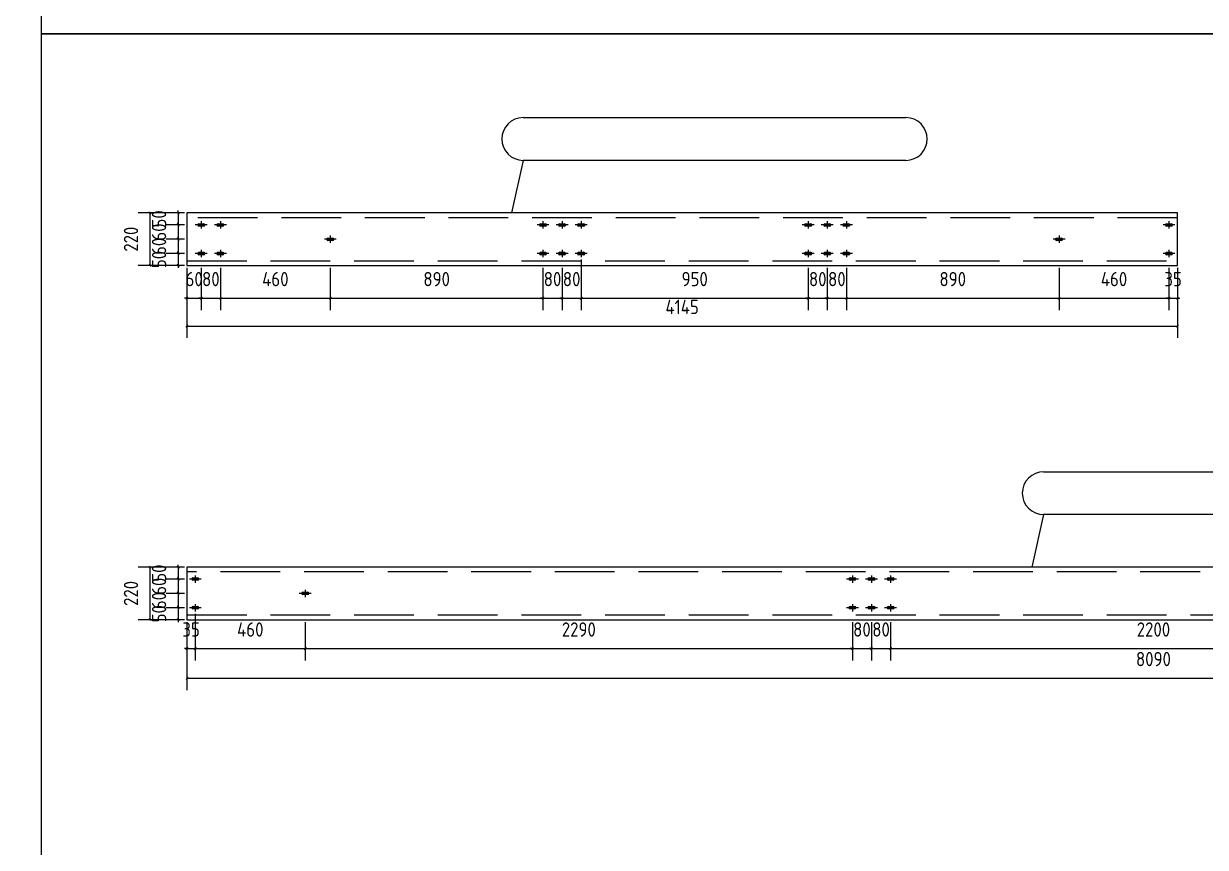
# Model space of a CAD drawing. Extents: x 533809 to 747315, y -17138 to 180511.
# Drawn here: x 640314 to 645260, y 66604 to 70055 of the extents above; entities that cross this region are included whole.
import ezdxf

# ---------------------------------------------------------------- set-up
doc = ezdxf.new("R2010")
doc.units = 0
doc.header["$LTSCALE"] = 1000
doc.header["$MEASUREMENT"] = 0
doc.linetypes.add('DASH', pattern=[0.35, 0.25, -0.1])
doc.layers.add('AXIS', color=3, linetype='Continuous')
doc.styles.get("Standard").update_dxf_attribs({"font": 'gbenor.shx', "bigfont": 'gbcbig.shx'})
doc.dimstyles.get("Standard").update_dxf_attribs({"dimscale": 100, "dimtxt": 3.5, "dimasz": 1, "dimexe": 2.5, "dimexo": 3, "dimgap": 1.5, "dimtad": 1, "dimdec": 0, "dimzin": 0, "dimdsep": 46, "dimtxsty": 'Standard', "dimblk": 'ARCHTICK', "dimcen": 0.09, "dimadec": 0, "dimazin": 0, "dimtfac": 1, "dimtdec": 0, "dimtix": 1, "dimtmove": 2, "dimatfit": 3, "dimfxl": 1, "dimtolj": 1, "dimtzin": 0, "dimarcsym": 0})

# ---------------------------------------------------------------- blocks, each defined once
blk = doc.blocks.new('_ArchTick')
at = {"color": 0, "linetype": 'ByBlock', "const_width": 0.4}
blk.add_lwpolyline([(-0.5, -0.5), (0.5, 0.5)], dxfattribs=at)
blk = doc.blocks.new('*D1647')
at = {"layer": 'AXIS', "color": 3, "lineweight": -2}
for p, q in [((640987.3, 69261.6), (640910.5, 69261.6)), ((640960.5, 69261.6), (640960.5, 69271.6)), ((640960.5, 69261.6), (640960.5, 69211.6)), ((640987.3, 69211.6), (640910.5, 69211.6)), ((640960.5, 69211.6), (640960.5, 69201.6))]:
    blk.add_line(p, q, dxfattribs=at)
at = {"layer": 'Defpoints', "color": 0}
for p in [(640997.3, 69261.6), (640960.5, 69211.6), (640997.3, 69211.6)]:
    blk.add_point(p, dxfattribs=at)
at = {"layer": 'AXIS', "color": 3, "lineweight": -2, "xscale": 10, "yscale": 10, "zscale": 10}
for p, rotation in [((640960.5, 69261.6), 270), ((640960.5, 69211.6), 90)]:
    blk.add_blockref('_ArchTick', p, dxfattribs=dict(at, rotation=rotation))
at = {"layer": 'AXIS', "color": 0, "insert": (640880.5, 69236.6), "char_height": 60, "attachment_point": 5, "rotation": 90}
blk.add_mtext('\\A1;50', dxfattribs=at)
blk = doc.blocks.new('*D1638')
at = {"layer": 'AXIS', "color": 3, "lineweight": -2}
for p, q in [((640987.3, 69151.6), (640910.5, 69151.6)), ((640960.5, 69151.6), (640960.5, 69161.6)), ((640960.5, 69151.6), (640960.5, 69091.6)), ((640987.3, 69091.6), (640910.5, 69091.6)), ((640960.5, 69091.6), (640960.5, 69081.6))]:
    blk.add_line(p, q, dxfattribs=at)
at = {"layer": 'Defpoints', "color": 0}
for p in [(640997.3, 69151.6), (640960.5, 69091.6), (640997.3, 69091.6)]:
    blk.add_point(p, dxfattribs=at)
at = {"layer": 'AXIS', "color": 3, "lineweight": -2, "xscale": 10, "yscale": 10, "zscale": 10}
for p, rotation in [((640960.5, 69151.6), 270), ((640960.5, 69091.6), 90)]:
    blk.add_blockref('_ArchTick', p, dxfattribs=dict(at, rotation=rotation))
at = {"layer": 'AXIS', "color": 0, "insert": (640880.5, 69121.6), "char_height": 60, "attachment_point": 5, "rotation": 90}
blk.add_mtext('\\A1;60', dxfattribs=at)
blk = doc.blocks.new('*D1648')
at = {"layer": 'AXIS', "color": 3, "lineweight": -2}
for p, q in [((640960.5, 69091.6), (640960.5, 69101.6)), ((640987.3, 69091.6), (640910.5, 69091.6)), ((640960.5, 69091.6), (640960.5, 69041.6)), ((640987.3, 69041.6), (640910.5, 69041.6)), ((640960.5, 69041.6), (640960.5, 69031.6))]:
    blk.add_line(p, q, dxfattribs=at)
at = {"layer": 'Defpoints', "color": 0}
for p in [(640997.3, 69091.6), (640960.5, 69041.6), (640997.3, 69041.6)]:
    blk.add_point(p, dxfattribs=at)
at = {"layer": 'AXIS', "color": 3, "lineweight": -2, "xscale": 10, "yscale": 10, "zscale": 10}
for p, rotation in [((640960.5, 69091.6), 270), ((640960.5, 69041.6), 90)]:
    blk.add_blockref('_ArchTick', p, dxfattribs=dict(at, rotation=rotation))
at = {"layer": 'AXIS', "color": 0, "insert": (640880.5, 69066.6), "char_height": 60, "attachment_point": 5, "rotation": 90}
blk.add_mtext('\\A1;50', dxfattribs=at)
blk = doc.blocks.new('*D1639')
at = {"layer": 'AXIS', "color": 3, "lineweight": -2}
for p, q in [((640997.3, 69031.6), (640997.3, 68854.4)), ((641057.3, 69031.6), (641057.3, 68854.4)), ((640997.3, 68904.4), (640987.3, 68904.4)), ((640997.3, 68904.4), (641057.3, 68904.4)), ((641057.3, 68904.4), (641067.3, 68904.4))]:
    blk.add_line(p, q, dxfattribs=at)
at = {"layer": 'Defpoints', "color": 0}
for p in [(640997.3, 69041.6), (641057.3, 69041.6), (641057.3, 68904.4)]:
    blk.add_point(p, dxfattribs=at)
at = {"layer": 'AXIS', "color": 3, "lineweight": -2, "xscale": 10, "yscale": 10, "zscale": 10}
blk.add_blockref('_ArchTick', (640997.3, 68904.4), dxfattribs=at)
at = {"layer": 'AXIS', "color": 3, "lineweight": -2, "xscale": 10, "yscale": 10, "zscale": 10, "rotation": 180}
blk.add_blockref('_ArchTick', (641057.3, 68904.4), dxfattribs=at)
at = {"layer": 'AXIS', "color": 0, "insert": (641027.3, 68984.4), "char_height": 60, "attachment_point": 5}
blk.add_mtext('\\A1;60', dxfattribs=at)
blk = doc.blocks.new('*D1640')
at = {"layer": 'AXIS', "color": 3, "lineweight": -2}
for p, q in [((641057.3, 69031.6), (641057.3, 68854.4)), ((641137.3, 69031.6), (641137.3, 68854.4)), ((641057.3, 68904.4), (641047.3, 68904.4)), ((641057.3, 68904.4), (641137.3, 68904.4)), ((641137.3, 68904.4), (641147.3, 68904.4))]:
    blk.add_line(p, q, dxfattribs=at)
at = {"layer": 'Defpoints', "color": 0}
for p in [(641057.3, 69041.6), (641137.3, 69041.6), (641137.3, 68904.4)]:
    blk.add_point(p, dxfattribs=at)
at = {"layer": 'AXIS', "color": 3, "lineweight": -2, "xscale": 10, "yscale": 10, "zscale": 10}
blk.add_blockref('_ArchTick', (641057.3, 68904.4), dxfattribs=at)
at = {"layer": 'AXIS', "color": 3, "lineweight": -2, "xscale": 10, "yscale": 10, "zscale": 10, "rotation": 180}
blk.add_blockref('_ArchTick', (641137.3, 68904.4), dxfattribs=at)
at = {"layer": 'AXIS', "color": 0, "insert": (641097.3, 68984.4), "char_height": 60, "attachment_point": 5}
blk.add_mtext('\\A1;80', dxfattribs=at)
blk = doc.blocks.new('*D1641')
at = {"layer": 'AXIS', "color": 3, "lineweight": -2}
for p, q in [((641137.3, 69031.6), (641137.3, 68854.4)), ((641597.3, 69031.6), (641597.3, 68854.4)), ((641137.3, 68904.4), (641597.3, 68904.4))]:
    blk.add_line(p, q, dxfattribs=at)
at = {"layer": 'Defpoints', "color": 0}
for p in [(641137.3, 69041.6), (641597.3, 69041.6), (641597.3, 68904.4)]:
    blk.add_point(p, dxfattribs=at)
at = {"layer": 'AXIS', "color": 3, "lineweight": -2, "xscale": 10, "yscale": 10, "zscale": 10, "rotation": 180}
blk.add_blockref('_ArchTick', (641137.3, 68904.4), dxfattribs=at)
at = {"layer": 'AXIS', "color": 3, "lineweight": -2, "xscale": 10, "yscale": 10, "zscale": 10}
blk.add_blockref('_ArchTick', (641597.3, 68904.4), dxfattribs=at)
at = {"layer": 'AXIS', "color": 0, "insert": (641367.3, 68984.4), "char_height": 60, "attachment_point": 5}
blk.add_mtext('\\A1;460', dxfattribs=at)
blk = doc.blocks.new('*D1642')
at = {"layer": 'AXIS', "color": 3, "lineweight": -2}
for p, q in [((641597.3, 69031.6), (641597.3, 68854.4)), ((642487.3, 69031.6), (642487.3, 68854.4)), ((641597.3, 68904.4), (642487.3, 68904.4))]:
    blk.add_line(p, q, dxfattribs=at)
at = {"layer": 'Defpoints', "color": 0}
for p in [(641597.3, 69041.6), (642487.3, 69041.6), (642487.3, 68904.4)]:
    blk.add_point(p, dxfattribs=at)
at = {"layer": 'AXIS', "color": 3, "lineweight": -2, "xscale": 10, "yscale": 10, "zscale": 10, "rotation": 180}
blk.add_blockref('_ArchTick', (641597.3, 68904.4), dxfattribs=at)
at = {"layer": 'AXIS', "color": 3, "lineweight": -2, "xscale": 10, "yscale": 10, "zscale": 10}
blk.add_blockref('_ArchTick', (642487.3, 68904.4), dxfattribs=at)
at = {"layer": 'AXIS', "color": 0, "insert": (642042.3, 68984.4), "char_height": 60, "attachment_point": 5}
blk.add_mtext('\\A1;890', dxfattribs=at)
blk = doc.blocks.new('*D1643')
at = {"layer": 'AXIS', "color": 3, "lineweight": -2}
for p, q in [((642487.3, 69031.6), (642487.3, 68854.4)), ((642567.3, 69031.6), (642567.3, 68854.4)), ((642487.3, 68904.4), (642477.3, 68904.4)), ((642487.3, 68904.4), (642567.3, 68904.4)), ((642567.3, 68904.4), (642577.3, 68904.4))]:
    blk.add_line(p, q, dxfattribs=at)
at = {"layer": 'Defpoints', "color": 0}
for p in [(642487.3, 69041.6), (642567.3, 69041.6), (642567.3, 68904.4)]:
    blk.add_point(p, dxfattribs=at)
at = {"layer": 'AXIS', "color": 3, "lineweight": -2, "xscale": 10, "yscale": 10, "zscale": 10}
blk.add_blockref('_ArchTick', (642487.3, 68904.4), dxfattribs=at)
at = {"layer": 'AXIS', "color": 3, "lineweight": -2, "xscale": 10, "yscale": 10, "zscale": 10, "rotation": 180}
blk.add_blockref('_ArchTick', (642567.3, 68904.4), dxfattribs=at)
at = {"layer": 'AXIS', "color": 0, "insert": (642527.3, 68984.4), "char_height": 60, "attachment_point": 5}
blk.add_mtext('\\A1;80', dxfattribs=at)
blk = doc.blocks.new('*D1644')
at = {"layer": 'AXIS', "color": 3, "lineweight": -2}
for p, q in [((643677.3, 69031.6), (643677.3, 68854.4)), ((643757.3, 69031.6), (643757.3, 68854.4)), ((643677.3, 68904.4), (643667.3, 68904.4)), ((643677.3, 68904.4), (643757.3, 68904.4)), ((643757.3, 68904.4), (643767.3, 68904.4))]:
    blk.add_line(p, q, dxfattribs=at)
at = {"layer": 'Defpoints', "color": 0}
for p in [(643677.3, 69041.6), (643757.3, 69041.6), (643757.3, 68904.4)]:
    blk.add_point(p, dxfattribs=at)
at = {"layer": 'AXIS', "color": 3, "lineweight": -2, "xscale": 10, "yscale": 10, "zscale": 10}
blk.add_blockref('_ArchTick', (643677.3, 68904.4), dxfattribs=at)
at = {"layer": 'AXIS', "color": 3, "lineweight": -2, "xscale": 10, "yscale": 10, "zscale": 10, "rotation": 180}
blk.add_blockref('_ArchTick', (643757.3, 68904.4), dxfattribs=at)
at = {"layer": 'AXIS', "color": 0, "insert": (643717.3, 68984.4), "char_height": 60, "attachment_point": 5}
blk.add_mtext('\\A1;80', dxfattribs=at)
blk = doc.blocks.new('*D1645')
at = {"layer": 'AXIS', "color": 3, "lineweight": -2}
for p, q in [((643757.3, 69031.6), (643757.3, 68854.4)), ((644647.3, 69031.6), (644647.3, 68854.4)), ((643757.3, 68904.4), (644647.3, 68904.4))]:
    blk.add_line(p, q, dxfattribs=at)
at = {"layer": 'Defpoints', "color": 0}
for p in [(643757.3, 69041.6), (644647.3, 69041.6), (644647.3, 68904.4)]:
    blk.add_point(p, dxfattribs=at)
at = {"layer": 'AXIS', "color": 3, "lineweight": -2, "xscale": 10, "yscale": 10, "zscale": 10, "rotation": 180}
blk.add_blockref('_ArchTick', (643757.3, 68904.4), dxfattribs=at)
at = {"layer": 'AXIS', "color": 3, "lineweight": -2, "xscale": 10, "yscale": 10, "zscale": 10}
blk.add_blockref('_ArchTick', (644647.3, 68904.4), dxfattribs=at)
at = {"layer": 'AXIS', "color": 0, "insert": (644202.3, 68984.4), "char_height": 60, "attachment_point": 5}
blk.add_mtext('\\A1;890', dxfattribs=at)
blk = doc.blocks.new('*D1646')
at = {"layer": 'AXIS', "color": 3, "lineweight": -2}
for p, q in [((644647.3, 69031.6), (644647.3, 68854.4)), ((645107.3, 69031.6), (645107.3, 68854.4)), ((644647.3, 68904.4), (645107.3, 68904.4))]:
    blk.add_line(p, q, dxfattribs=at)
at = {"layer": 'Defpoints', "color": 0}
for p in [(644647.3, 69041.6), (645107.3, 69041.6), (645107.3, 68904.4)]:
    blk.add_point(p, dxfattribs=at)
at = {"layer": 'AXIS', "color": 3, "lineweight": -2, "xscale": 10, "yscale": 10, "zscale": 10, "rotation": 180}
blk.add_blockref('_ArchTick', (644647.3, 68904.4), dxfattribs=at)
at = {"layer": 'AXIS', "color": 3, "lineweight": -2, "xscale": 10, "yscale": 10, "zscale": 10}
blk.add_blockref('_ArchTick', (645107.3, 68904.4), dxfattribs=at)
at = {"layer": 'AXIS', "color": 0, "insert": (644877.3, 68984.4), "char_height": 60, "attachment_point": 5}
blk.add_mtext('\\A1;460', dxfattribs=at)
blk = doc.blocks.new('*D1651')
at = {"layer": 'AXIS', "color": 3, "lineweight": -2}
for p, q in [((645107.3, 69031.6), (645107.3, 68854.4)), ((645142.3, 69031.6), (645142.3, 68854.4)), ((645107.3, 68904.4), (645097.3, 68904.4)), ((645107.3, 68904.4), (645142.3, 68904.4)), ((645142.3, 68904.4), (645152.3, 68904.4))]:
    blk.add_line(p, q, dxfattribs=at)
at = {"layer": 'Defpoints', "color": 0}
for p in [(645107.3, 69041.6), (645142.3, 69041.6), (645142.3, 68904.4)]:
    blk.add_point(p, dxfattribs=at)
at = {"layer": 'AXIS', "color": 3, "lineweight": -2, "xscale": 10, "yscale": 10, "zscale": 10}
blk.add_blockref('_ArchTick', (645107.3, 68904.4), dxfattribs=at)
at = {"layer": 'AXIS', "color": 3, "lineweight": -2, "xscale": 10, "yscale": 10, "zscale": 10, "rotation": 180}
blk.add_blockref('_ArchTick', (645142.3, 68904.4), dxfattribs=at)
at = {"layer": 'AXIS', "color": 0, "insert": (645124.8, 68984.4), "char_height": 60, "attachment_point": 5}
blk.add_mtext('\\A1;35', dxfattribs=at)
blk = doc.blocks.new('*D1649')
at = {"layer": 'AXIS', "color": 3, "lineweight": -2}
for p, q in [((640987.3, 69261.6), (640793, 69261.6)), ((640843, 69041.6), (640843, 69261.6)), ((640987.3, 69041.6), (640793, 69041.6))]:
    blk.add_line(p, q, dxfattribs=at)
at = {"layer": 'Defpoints', "color": 0}
for p in [(640843, 69261.6), (640997.3, 69261.6), (640997.3, 69041.6)]:
    blk.add_point(p, dxfattribs=at)
at = {"layer": 'AXIS', "color": 3, "lineweight": -2, "xscale": 10, "yscale": 10, "zscale": 10}
for p, rotation in [((640843, 69261.6), 90), ((640843, 69041.6), 270)]:
    blk.add_blockref('_ArchTick', p, dxfattribs=dict(at, rotation=rotation))
at = {"layer": 'AXIS', "color": 0, "insert": (640763, 69151.6), "char_height": 60, "attachment_point": 5, "rotation": 90}
blk.add_mtext('\\A1;220', dxfattribs=at)
blk = doc.blocks.new('*D1650')
at = {"layer": 'AXIS', "color": 3, "lineweight": -2}
for p, q in [((640997.3, 69031.6), (640997.3, 68737.9)), ((645142.3, 69031.6), (645142.3, 68737.9)), ((640997.3, 68787.9), (645142.3, 68787.9))]:
    blk.add_line(p, q, dxfattribs=at)
at = {"layer": 'Defpoints', "color": 0}
for p in [(640997.3, 69041.6), (645142.3, 69041.6), (645142.3, 68787.9)]:
    blk.add_point(p, dxfattribs=at)
at = {"layer": 'AXIS', "color": 3, "lineweight": -2, "xscale": 10, "yscale": 10, "zscale": 10, "rotation": 180}
blk.add_blockref('_ArchTick', (640997.3, 68787.9), dxfattribs=at)
at = {"layer": 'AXIS', "color": 3, "lineweight": -2, "xscale": 10, "yscale": 10, "zscale": 10}
blk.add_blockref('_ArchTick', (645142.3, 68787.9), dxfattribs=at)
at = {"layer": 'AXIS', "color": 0, "insert": (643069.8, 68867.9), "char_height": 60, "attachment_point": 5}
blk.add_mtext('\\A1;4145', dxfattribs=at)
blk = doc.blocks.new('*D1652')
at = {"layer": 'AXIS', "color": 3, "lineweight": -2}
for p, q in [((640987.3, 69211.6), (640910.5, 69211.6)), ((640960.5, 69211.6), (640960.5, 69221.6)), ((640960.5, 69211.6), (640960.5, 69151.6)), ((640987.3, 69151.6), (640910.5, 69151.6)), ((640960.5, 69151.6), (640960.5, 69141.6))]:
    blk.add_line(p, q, dxfattribs=at)
at = {"layer": 'Defpoints', "color": 0}
for p in [(640997.3, 69211.6), (640960.5, 69151.6), (640997.3, 69151.6)]:
    blk.add_point(p, dxfattribs=at)
at = {"layer": 'AXIS', "color": 3, "lineweight": -2, "xscale": 10, "yscale": 10, "zscale": 10}
for p, rotation in [((640960.5, 69211.6), 270), ((640960.5, 69151.6), 90)]:
    blk.add_blockref('_ArchTick', p, dxfattribs=dict(at, rotation=rotation))
at = {"layer": 'AXIS', "color": 0, "insert": (640880.5, 69181.6), "char_height": 60, "attachment_point": 5, "rotation": 90}
blk.add_mtext('\\A1;60', dxfattribs=at)
blk = doc.blocks.new('*D1653')
at = {"layer": 'AXIS', "color": 3, "lineweight": -2}
for p, q in [((642567.3, 69031.6), (642567.3, 68854.4)), ((642647.3, 69031.6), (642647.3, 68854.4)), ((642567.3, 68904.4), (642557.3, 68904.4)), ((642567.3, 68904.4), (642647.3, 68904.4)), ((642647.3, 68904.4), (642657.3, 68904.4))]:
    blk.add_line(p, q, dxfattribs=at)
at = {"layer": 'Defpoints', "color": 0}
for p in [(642567.3, 69041.6), (642647.3, 69041.6), (642647.3, 68904.4)]:
    blk.add_point(p, dxfattribs=at)
at = {"layer": 'AXIS', "color": 3, "lineweight": -2, "xscale": 10, "yscale": 10, "zscale": 10}
blk.add_blockref('_ArchTick', (642567.3, 68904.4), dxfattribs=at)
at = {"layer": 'AXIS', "color": 3, "lineweight": -2, "xscale": 10, "yscale": 10, "zscale": 10, "rotation": 180}
blk.add_blockref('_ArchTick', (642647.3, 68904.4), dxfattribs=at)
at = {"layer": 'AXIS', "color": 0, "insert": (642607.3, 68984.4), "char_height": 60, "attachment_point": 5}
blk.add_mtext('\\A1;80', dxfattribs=at)
blk = doc.blocks.new('*D1654')
at = {"layer": 'AXIS', "color": 3, "lineweight": -2}
for p, q in [((642647.3, 69066.6), (642647.3, 68854.6)), ((643597.3, 69031.6), (643597.3, 68854.6)), ((642647.3, 68904.6), (643597.3, 68904.6))]:
    blk.add_line(p, q, dxfattribs=at)
at = {"layer": 'Defpoints', "color": 0}
for p in [(642647.3, 69076.6), (643597.3, 69041.6), (643597.3, 68904.6)]:
    blk.add_point(p, dxfattribs=at)
at = {"layer": 'AXIS', "color": 3, "lineweight": -2, "xscale": 10, "yscale": 10, "zscale": 10, "rotation": 180}
blk.add_blockref('_ArchTick', (642647.3, 68904.6), dxfattribs=at)
at = {"layer": 'AXIS', "color": 3, "lineweight": -2, "xscale": 10, "yscale": 10, "zscale": 10}
blk.add_blockref('_ArchTick', (643597.3, 68904.6), dxfattribs=at)
at = {"layer": 'AXIS', "color": 0, "insert": (643122.3, 68984.6), "char_height": 60, "attachment_point": 5}
blk.add_mtext('\\A1;950', dxfattribs=at)
blk = doc.blocks.new('*D1655')
at = {"layer": 'AXIS', "color": 3, "lineweight": -2}
for p, q in [((643597.3, 69031.6), (643597.3, 68854.4)), ((643677.3, 69031.6), (643677.3, 68854.4)), ((643597.3, 68904.4), (643587.3, 68904.4)), ((643597.3, 68904.4), (643677.3, 68904.4)), ((643677.3, 68904.4), (643687.3, 68904.4))]:
    blk.add_line(p, q, dxfattribs=at)
at = {"layer": 'Defpoints', "color": 0}
for p in [(643597.3, 69041.6), (643677.3, 69041.6), (643677.3, 68904.4)]:
    blk.add_point(p, dxfattribs=at)
at = {"layer": 'AXIS', "color": 3, "lineweight": -2, "xscale": 10, "yscale": 10, "zscale": 10}
blk.add_blockref('_ArchTick', (643597.3, 68904.4), dxfattribs=at)
at = {"layer": 'AXIS', "color": 3, "lineweight": -2, "xscale": 10, "yscale": 10, "zscale": 10, "rotation": 180}
blk.add_blockref('_ArchTick', (643677.3, 68904.4), dxfattribs=at)
at = {"layer": 'AXIS', "color": 0, "insert": (643637.3, 68984.4), "char_height": 60, "attachment_point": 5}
blk.add_mtext('\\A1;80', dxfattribs=at)
blk = doc.blocks.new('*D1665')
at = {"layer": 'AXIS', "color": 3, "lineweight": -2}
for p, q in [((640987.3, 67777.9), (640910.5, 67777.9)), ((640960.5, 67777.9), (640960.5, 67787.9)), ((640960.5, 67777.9), (640960.5, 67727.9)), ((640987.3, 67727.9), (640910.5, 67727.9)), ((640960.5, 67727.9), (640960.5, 67717.9))]:
    blk.add_line(p, q, dxfattribs=at)
at = {"layer": 'Defpoints', "color": 0}
for p in [(640997.3, 67777.9), (640960.5, 67727.9), (640997.3, 67727.9)]:
    blk.add_point(p, dxfattribs=at)
at = {"layer": 'AXIS', "color": 3, "lineweight": -2, "xscale": 10, "yscale": 10, "zscale": 10}
for p, rotation in [((640960.5, 67777.9), 270), ((640960.5, 67727.9), 90)]:
    blk.add_blockref('_ArchTick', p, dxfattribs=dict(at, rotation=rotation))
at = {"layer": 'AXIS', "color": 0, "insert": (640880.5, 67752.9), "char_height": 60, "attachment_point": 5, "rotation": 90}
blk.add_mtext('\\A1;50', dxfattribs=at)
blk = doc.blocks.new('*D1666')
at = {"layer": 'AXIS', "color": 3, "lineweight": -2}
for p, q in [((640987.3, 67667.9), (640910.5, 67667.9)), ((640960.5, 67667.9), (640960.5, 67677.9)), ((640960.5, 67667.9), (640960.5, 67607.9)), ((640987.3, 67607.9), (640910.5, 67607.9)), ((640960.5, 67607.9), (640960.5, 67597.9))]:
    blk.add_line(p, q, dxfattribs=at)
at = {"layer": 'Defpoints', "color": 0}
for p in [(640997.3, 67667.9), (640960.5, 67607.9), (640997.3, 67607.9)]:
    blk.add_point(p, dxfattribs=at)
at = {"layer": 'AXIS', "color": 3, "lineweight": -2, "xscale": 10, "yscale": 10, "zscale": 10}
for p, rotation in [((640960.5, 67667.9), 270), ((640960.5, 67607.9), 90)]:
    blk.add_blockref('_ArchTick', p, dxfattribs=dict(at, rotation=rotation))
at = {"layer": 'AXIS', "color": 0, "insert": (640880.5, 67637.9), "char_height": 60, "attachment_point": 5, "rotation": 90}
blk.add_mtext('\\A1;60', dxfattribs=at)
blk = doc.blocks.new('*D1668')
at = {"layer": 'AXIS', "color": 3, "lineweight": -2}
for p, q in [((640960.5, 67607.9), (640960.5, 67617.9)), ((640987.3, 67607.9), (640910.5, 67607.9)), ((640960.5, 67607.9), (640960.5, 67557.9)), ((640987.3, 67557.9), (640910.5, 67557.9)), ((640960.5, 67557.9), (640960.5, 67547.9))]:
    blk.add_line(p, q, dxfattribs=at)
at = {"layer": 'Defpoints', "color": 0}
for p in [(640997.3, 67607.9), (640960.5, 67557.9), (640997.3, 67557.9)]:
    blk.add_point(p, dxfattribs=at)
at = {"layer": 'AXIS', "color": 3, "lineweight": -2, "xscale": 10, "yscale": 10, "zscale": 10}
for p, rotation in [((640960.5, 67607.9), 270), ((640960.5, 67557.9), 90)]:
    blk.add_blockref('_ArchTick', p, dxfattribs=dict(at, rotation=rotation))
at = {"layer": 'AXIS', "color": 0, "insert": (640880.5, 67582.9), "char_height": 60, "attachment_point": 5, "rotation": 90}
blk.add_mtext('\\A1;50', dxfattribs=at)
blk = doc.blocks.new('*D1669')
at = {"layer": 'AXIS', "color": 3, "lineweight": -2}
for p, q in [((640987.3, 67777.9), (640793, 67777.9)), ((640843, 67557.9), (640843, 67777.9)), ((640987.3, 67557.9), (640793, 67557.9))]:
    blk.add_line(p, q, dxfattribs=at)
at = {"layer": 'Defpoints', "color": 0}
for p in [(640843, 67777.9), (640997.3, 67777.9), (640997.3, 67557.9)]:
    blk.add_point(p, dxfattribs=at)
at = {"layer": 'AXIS', "color": 3, "lineweight": -2, "xscale": 10, "yscale": 10, "zscale": 10}
for p, rotation in [((640843, 67777.9), 90), ((640843, 67557.9), 270)]:
    blk.add_blockref('_ArchTick', p, dxfattribs=dict(at, rotation=rotation))
at = {"layer": 'AXIS', "color": 0, "insert": (640763, 67667.9), "char_height": 60, "attachment_point": 5, "rotation": 90}
blk.add_mtext('\\A1;220', dxfattribs=at)
blk = doc.blocks.new('*D1667')
at = {"layer": 'AXIS', "color": 3, "lineweight": -2}
for p, q in [((640987.3, 67727.9), (640910.5, 67727.9)), ((640960.5, 67727.9), (640960.5, 67737.9)), ((640960.5, 67727.9), (640960.5, 67667.9)), ((640987.3, 67667.9), (640910.5, 67667.9)), ((640960.5, 67667.9), (640960.5, 67657.9))]:
    blk.add_line(p, q, dxfattribs=at)
at = {"layer": 'Defpoints', "color": 0}
for p in [(640997.3, 67727.9), (640960.5, 67667.9), (640997.3, 67667.9)]:
    blk.add_point(p, dxfattribs=at)
at = {"layer": 'AXIS', "color": 3, "lineweight": -2, "xscale": 10, "yscale": 10, "zscale": 10}
for p, rotation in [((640960.5, 67727.9), 270), ((640960.5, 67667.9), 90)]:
    blk.add_blockref('_ArchTick', p, dxfattribs=dict(at, rotation=rotation))
at = {"layer": 'AXIS', "color": 0, "insert": (640880.5, 67697.9), "char_height": 60, "attachment_point": 5, "rotation": 90}
blk.add_mtext('\\A1;60', dxfattribs=at)
blk = doc.blocks.new('*D1670')
at = {"layer": 'AXIS', "color": 3, "lineweight": -2}
for p, q in [((640997.3, 67547.9), (640997.3, 67262.9)), ((649087.3, 67547.9), (649087.3, 67262.9)), ((640997.3, 67312.9), (649087.3, 67312.9))]:
    blk.add_line(p, q, dxfattribs=at)
at = {"layer": 'Defpoints', "color": 0}
for p in [(640997.3, 67557.9), (649087.3, 67557.9), (649087.3, 67312.9)]:
    blk.add_point(p, dxfattribs=at)
at = {"layer": 'AXIS', "color": 3, "lineweight": -2, "xscale": 10, "yscale": 10, "zscale": 10, "rotation": 180}
blk.add_blockref('_ArchTick', (640997.3, 67312.9), dxfattribs=at)
at = {"layer": 'AXIS', "color": 3, "lineweight": -2, "xscale": 10, "yscale": 10, "zscale": 10}
blk.add_blockref('_ArchTick', (649087.3, 67312.9), dxfattribs=at)
at = {"layer": 'AXIS', "color": 0, "insert": (645042.3, 67392.9), "char_height": 60, "attachment_point": 5}
blk.add_mtext('\\A1;8090', dxfattribs=at)
blk = doc.blocks.new('*D1746')
at = {"layer": 'AXIS', "color": 3, "lineweight": -2}
for p, q in [((641032.3, 67582.9), (641032.3, 67386.8)), ((640997.3, 67547.9), (640997.3, 67386.8)), ((640997.3, 67436.8), (640987.3, 67436.8)), ((640997.3, 67436.8), (641032.3, 67436.8)), ((641032.3, 67436.8), (641042.3, 67436.8))]:
    blk.add_line(p, q, dxfattribs=at)
at = {"layer": 'Defpoints', "color": 0}
for p in [(641032.3, 67592.9), (640997.3, 67557.9), (641032.3, 67436.8)]:
    blk.add_point(p, dxfattribs=at)
at = {"layer": 'AXIS', "color": 3, "lineweight": -2, "xscale": 10, "yscale": 10, "zscale": 10}
blk.add_blockref('_ArchTick', (640997.3, 67436.8), dxfattribs=at)
at = {"layer": 'AXIS', "color": 3, "lineweight": -2, "xscale": 10, "yscale": 10, "zscale": 10, "rotation": 180}
blk.add_blockref('_ArchTick', (641032.3, 67436.8), dxfattribs=at)
at = {"layer": 'AXIS', "color": 0, "insert": (641014.8, 67516.8), "char_height": 60, "attachment_point": 5}
blk.add_mtext('\\A1;35', dxfattribs=at)
blk = doc.blocks.new('*D1747')
at = {"layer": 'AXIS', "color": 3, "lineweight": -2}
for p, q in [((641032.3, 67582.9), (641032.3, 67386.8)), ((641492.3, 67547.9), (641492.3, 67386.8)), ((641032.3, 67436.8), (641492.3, 67436.8))]:
    blk.add_line(p, q, dxfattribs=at)
at = {"layer": 'Defpoints', "color": 0}
for p in [(641032.3, 67592.9), (641492.3, 67557.9), (641492.3, 67436.8)]:
    blk.add_point(p, dxfattribs=at)
at = {"layer": 'AXIS', "color": 3, "lineweight": -2, "xscale": 10, "yscale": 10, "zscale": 10, "rotation": 180}
blk.add_blockref('_ArchTick', (641032.3, 67436.8), dxfattribs=at)
at = {"layer": 'AXIS', "color": 3, "lineweight": -2, "xscale": 10, "yscale": 10, "zscale": 10}
blk.add_blockref('_ArchTick', (641492.3, 67436.8), dxfattribs=at)
at = {"layer": 'AXIS', "color": 0, "insert": (641262.3, 67516.8), "char_height": 60, "attachment_point": 5}
blk.add_mtext('\\A1;460', dxfattribs=at)
blk = doc.blocks.new('*D1748')
at = {"layer": 'AXIS', "color": 3, "lineweight": -2}
for p, q in [((641492.3, 67547.9), (641492.3, 67386.8)), ((643782.3, 67547.9), (643782.3, 67386.8)), ((641492.3, 67436.8), (643782.3, 67436.8))]:
    blk.add_line(p, q, dxfattribs=at)
at = {"layer": 'Defpoints', "color": 0}
for p in [(641492.3, 67557.9), (643782.3, 67557.9), (643782.3, 67436.8)]:
    blk.add_point(p, dxfattribs=at)
at = {"layer": 'AXIS', "color": 3, "lineweight": -2, "xscale": 10, "yscale": 10, "zscale": 10, "rotation": 180}
blk.add_blockref('_ArchTick', (641492.3, 67436.8), dxfattribs=at)
at = {"layer": 'AXIS', "color": 3, "lineweight": -2, "xscale": 10, "yscale": 10, "zscale": 10}
blk.add_blockref('_ArchTick', (643782.3, 67436.8), dxfattribs=at)
at = {"layer": 'AXIS', "color": 0, "insert": (642637.3, 67516.8), "char_height": 60, "attachment_point": 5}
blk.add_mtext('\\A1;2290', dxfattribs=at)
blk = doc.blocks.new('*D1749')
at = {"layer": 'AXIS', "color": 3, "lineweight": -2}
for p, q in [((643782.3, 67547.9), (643782.3, 67386.8)), ((643862.3, 67547.9), (643862.3, 67386.8)), ((643782.3, 67436.8), (643772.3, 67436.8)), ((643782.3, 67436.8), (643862.3, 67436.8)), ((643862.3, 67436.8), (643872.3, 67436.8))]:
    blk.add_line(p, q, dxfattribs=at)
at = {"layer": 'Defpoints', "color": 0}
for p in [(643782.3, 67557.9), (643862.3, 67557.9), (643862.3, 67436.8)]:
    blk.add_point(p, dxfattribs=at)
at = {"layer": 'AXIS', "color": 3, "lineweight": -2, "xscale": 10, "yscale": 10, "zscale": 10}
blk.add_blockref('_ArchTick', (643782.3, 67436.8), dxfattribs=at)
at = {"layer": 'AXIS', "color": 3, "lineweight": -2, "xscale": 10, "yscale": 10, "zscale": 10, "rotation": 180}
blk.add_blockref('_ArchTick', (643862.3, 67436.8), dxfattribs=at)
at = {"layer": 'AXIS', "color": 0, "insert": (643822.3, 67516.8), "char_height": 60, "attachment_point": 5}
blk.add_mtext('\\A1;80', dxfattribs=at)
blk = doc.blocks.new('*D1750')
at = {"layer": 'AXIS', "color": 3, "lineweight": -2}
for p, q in [((643862.3, 67547.9), (643862.3, 67386.8)), ((643942.3, 67547.9), (643942.3, 67386.8)), ((643862.3, 67436.8), (643852.3, 67436.8)), ((643862.3, 67436.8), (643942.3, 67436.8)), ((643942.3, 67436.8), (643952.3, 67436.8))]:
    blk.add_line(p, q, dxfattribs=at)
at = {"layer": 'Defpoints', "color": 0}
for p in [(643862.3, 67557.9), (643942.3, 67557.9), (643942.3, 67436.8)]:
    blk.add_point(p, dxfattribs=at)
at = {"layer": 'AXIS', "color": 3, "lineweight": -2, "xscale": 10, "yscale": 10, "zscale": 10}
blk.add_blockref('_ArchTick', (643862.3, 67436.8), dxfattribs=at)
at = {"layer": 'AXIS', "color": 3, "lineweight": -2, "xscale": 10, "yscale": 10, "zscale": 10, "rotation": 180}
blk.add_blockref('_ArchTick', (643942.3, 67436.8), dxfattribs=at)
at = {"layer": 'AXIS', "color": 0, "insert": (643902.3, 67516.8), "char_height": 60, "attachment_point": 5}
blk.add_mtext('\\A1;80', dxfattribs=at)
blk = doc.blocks.new('*D1751')
at = {"layer": 'AXIS', "color": 3, "lineweight": -2}
for p, q in [((643942.3, 67547.9), (643942.3, 67386.8)), ((646142.3, 67547.9), (646142.3, 67386.8)), ((643942.3, 67436.8), (646142.3, 67436.8))]:
    blk.add_line(p, q, dxfattribs=at)
at = {"layer": 'Defpoints', "color": 0}
for p in [(643942.3, 67557.9), (646142.3, 67557.9), (646142.3, 67436.8)]:
    blk.add_point(p, dxfattribs=at)
at = {"layer": 'AXIS', "color": 3, "lineweight": -2, "xscale": 10, "yscale": 10, "zscale": 10, "rotation": 180}
blk.add_blockref('_ArchTick', (643942.3, 67436.8), dxfattribs=at)
at = {"layer": 'AXIS', "color": 3, "lineweight": -2, "xscale": 10, "yscale": 10, "zscale": 10}
blk.add_blockref('_ArchTick', (646142.3, 67436.8), dxfattribs=at)
at = {"layer": 'AXIS', "color": 0, "insert": (645042.3, 67516.8), "char_height": 60, "attachment_point": 5}
blk.add_mtext('\\A1;2200', dxfattribs=at)

msp = doc.modelspace()

# ---------------------------------------------------------------- linework, layer by layer
for p, q in [((642404.5, 69481.9), (642355.4, 69261.6)), ((640997.3, 69261.6), (640997.3, 69041.6)), ((645142.3, 69261.6), (640997.3, 69261.6)), ((645142.3, 69041.6), (645142.3, 69261.6)), ((641082.3, 69211.6), (641032.3, 69211.6)), ((641047.3, 69216.6), (641067.3, 69216.6)), ((641067.3, 69206.6), (641047.3, 69206.6)), ((641057.3, 69226.6), (641057.3, 69196.6)), ((641162.3, 69211.6), (641112.3, 69211.6)), ((641127.3, 69216.6), (641147.3, 69216.6)), ((641147.3, 69206.6), (641127.3, 69206.6)), ((641137.3, 69226.6), (641137.3, 69196.6)), ((642512.3, 69211.6), (642462.3, 69211.6)), ((642477.3, 69216.6), (642497.3, 69216.6)), ((642497.3, 69206.6), (642477.3, 69206.6)), ((642487.3, 69226.6), (642487.3, 69196.6)), ((642592.3, 69211.6), (642542.3, 69211.6)), ((642557.3, 69216.6), (642577.3, 69216.6)), ((642577.3, 69206.6), (642557.3, 69206.6)), ((642567.3, 69226.6), (642567.3, 69196.6)), ((642672.3, 69211.6), (642622.3, 69211.6)), ((642637.3, 69216.6), (642657.3, 69216.6)), ((642657.3, 69206.6), (642637.3, 69206.6)), ((642647.3, 69226.6), (642647.3, 69196.6)), ((643622.3, 69211.6), (643572.3, 69211.6)), ((643587.3, 69216.6), (643607.3, 69216.6)), ((643607.3, 69206.6), (643587.3, 69206.6)), ((643597.3, 69226.6), (643597.3, 69196.6)), ((643702.3, 69211.6), (643652.3, 69211.6)), ((643667.3, 69216.6), (643687.3, 69216.6)), ((643687.3, 69206.6), (643667.3, 69206.6)), ((643677.3, 69226.6), (643677.3, 69196.6)), ((643782.3, 69211.6), (643732.3, 69211.6)), ((643747.3, 69216.6), (643767.3, 69216.6)), ((643767.3, 69206.6), (643747.3, 69206.6)), ((643757.3, 69226.6), (643757.3, 69196.6)), ((645132.3, 69211.6), (645082.3, 69211.6)), ((645097.3, 69216.6), (645117.3, 69216.6)), ((645117.3, 69206.6), (645097.3, 69206.6)), ((645107.3, 69226.6), (645107.3, 69196.6)), ((641622.3, 69151.6), (641572.3, 69151.6)), ((641587.3, 69156.6), (641607.3, 69156.6)), ((641607.3, 69146.6), (641587.3, 69146.6)), ((641597.3, 69166.6), (641597.3, 69136.6)), ((644672.3, 69151.6), (644622.3, 69151.6)), ((644637.3, 69156.6), (644657.3, 69156.6)), ((644657.3, 69146.6), (644637.3, 69146.6)), ((644647.3, 69166.6), (644647.3, 69136.6)), ((641047.3, 69096.6), (641067.3, 69096.6)), ((641057.3, 69106.6), (641057.3, 69076.6)), ((641127.3, 69096.6), (641147.3, 69096.6)), ((641137.3, 69106.6), (641137.3, 69076.6)), ((642477.3, 69096.6), (642497.3, 69096.6)), ((642487.3, 69106.6), (642487.3, 69076.6)), ((642557.3, 69096.6), (642577.3, 69096.6)), ((642567.3, 69106.6), (642567.3, 69076.6)), ((642637.3, 69096.6), (642657.3, 69096.6)), ((642647.3, 69106.6), (642647.3, 69076.6)), ((643587.3, 69096.6), (643607.3, 69096.6)), ((643597.3, 69106.6), (643597.3, 69076.6)), ((643667.3, 69096.6), (643687.3, 69096.6)), ((643677.3, 69106.6), (643677.3, 69076.6)), ((643747.3, 69096.6), (643767.3, 69096.6)), ((643757.3, 69106.6), (643757.3, 69076.6)), ((645097.3, 69096.6), (645117.3, 69096.6)), ((645107.3, 69106.6), (645107.3, 69076.6)), ((641082.3, 69091.6), (641032.3, 69091.6)), ((641067.3, 69086.6), (641047.3, 69086.6)), ((641162.3, 69091.6), (641112.3, 69091.6)), ((641147.3, 69086.6), (641127.3, 69086.6)), ((642512.3, 69091.6), (642462.3, 69091.6)), ((642497.3, 69086.6), (642477.3, 69086.6)), ((642592.3, 69091.6), (642542.3, 69091.6)), ((642577.3, 69086.6), (642557.3, 69086.6)), ((642672.3, 69091.6), (642622.3, 69091.6)), ((642657.3, 69086.6), (642637.3, 69086.6)), ((643622.3, 69091.6), (643572.3, 69091.6)), ((643607.3, 69086.6), (643587.3, 69086.6)), ((643702.3, 69091.6), (643652.3, 69091.6)), ((643687.3, 69086.6), (643667.3, 69086.6)), ((643782.3, 69091.6), (643732.3, 69091.6)), ((643767.3, 69086.6), (643747.3, 69086.6)), ((645132.3, 69091.6), (645082.3, 69091.6)), ((645117.3, 69086.6), (645097.3, 69086.6)), ((640997.3, 69041.6), (645142.3, 69041.6)), ((644582.8, 67998.3), (644533.6, 67777.9)), ((640997.3, 67777.9), (640997.3, 67557.9)), ((649087.3, 67777.9), (640997.3, 67777.9)), ((641057.3, 67727.9), (641007.3, 67727.9)), ((641022.3, 67732.9), (641042.3, 67732.9)), ((641042.3, 67722.9), (641022.3, 67722.9)), ((641032.3, 67742.9), (641032.3, 67712.9)), ((643807.3, 67727.9), (643757.3, 67727.9)), ((643772.3, 67732.9), (643792.3, 67732.9)), ((643792.3, 67722.9), (643772.3, 67722.9)), ((643782.3, 67742.9), (643782.3, 67712.9)), ((643887.3, 67727.9), (643837.3, 67727.9)), ((643852.3, 67732.9), (643872.3, 67732.9)), ((643872.3, 67722.9), (643852.3, 67722.9)), ((643862.3, 67742.9), (643862.3, 67712.9)), ((643967.3, 67727.9), (643917.3, 67727.9)), ((643932.3, 67732.9), (643952.3, 67732.9)), ((643952.3, 67722.9), (643932.3, 67722.9)), ((643942.3, 67742.9), (643942.3, 67712.9)), ((641517.3, 67667.9), (641467.3, 67667.9)), ((641482.3, 67672.9), (641502.3, 67672.9)), ((641502.3, 67662.9), (641482.3, 67662.9)), ((641492.3, 67682.9), (641492.3, 67652.9)), ((641022.3, 67612.9), (641042.3, 67612.9)), ((641032.3, 67622.9), (641032.3, 67592.9)), ((643772.3, 67612.9), (643792.3, 67612.9)), ((643782.3, 67622.9), (643782.3, 67592.9)), ((643852.3, 67612.9), (643872.3, 67612.9)), ((643862.3, 67622.9), (643862.3, 67592.9)), ((643932.3, 67612.9), (643952.3, 67612.9)), ((643942.3, 67622.9), (643942.3, 67592.9)), ((641057.3, 67607.9), (641007.3, 67607.9)), ((641042.3, 67602.9), (641022.3, 67602.9)), ((643807.3, 67607.9), (643757.3, 67607.9)), ((643792.3, 67602.9), (643772.3, 67602.9)), ((643887.3, 67607.9), (643837.3, 67607.9)), ((643872.3, 67602.9), (643852.3, 67602.9)), ((643967.3, 67607.9), (643917.3, 67607.9)), ((643952.3, 67602.9), (643932.3, 67602.9)), ((640997.3, 67557.9), (649087.3, 67557.9))]:
    msp.add_line(p, q)
at = {"linetype": 'DASH'}
for p, q in [((645142.3, 69241.6), (640997.3, 69241.6)), ((640997.3, 69061.6), (645142.3, 69061.6)), ((649087.3, 67757.9), (640997.3, 67757.9)), ((640997.3, 67577.9), (649087.3, 67577.9))]:
    msp.add_line(p, q, dxfattribs=at)
for points in [[(595839.1, 45862.3), (640389.1, 45862.3), (640389.1, 77362.3), (595839.1, 77362.3)], [(640389.1, 77362.3), (650784.1, 77362.3), (650784.1, 70012.3), (640389.1, 70012.3)], [(640389.1, 70012.3), (650784.1, 70012.3), (650784.1, 62662.3), (640389.1, 62662.3)]]:
    msp.add_lwpolyline(points, close=True)
for points in [[(642404.5, 69660.7), (644006.4, 69660.7)], [(644006.4, 69481.9), (642404.5, 69481.9)], [(644582.8, 68177), (646184.6, 68177)], [(646184.6, 67998.3), (644582.8, 67998.3)]]:
    msp.add_lwpolyline(points)
for centre, radius, start, end in [((642404.5, 69571.3), 89.4, 90, 270), ((644006.4, 69571.3), 89.4, 270, 90), ((641047.3, 69211.6), 5, 90, 270), ((641067.3, 69211.6), 5, 270, 90), ((641127.3, 69211.6), 5, 90, 270), ((641147.3, 69211.6), 5, 270, 90), ((642477.3, 69211.6), 5, 90, 270), ((642497.3, 69211.6), 5, 270, 90), ((642557.3, 69211.6), 5, 90, 270), ((642577.3, 69211.6), 5, 270, 90), ((642637.3, 69211.6), 5, 90, 270), ((642657.3, 69211.6), 5, 270, 90), ((643587.3, 69211.6), 5, 90, 270), ((643607.3, 69211.6), 5, 270, 90), ((643667.3, 69211.6), 5, 90, 270), ((643687.3, 69211.6), 5, 270, 90), ((643747.3, 69211.6), 5, 90, 270), ((643767.3, 69211.6), 5, 270, 90), ((645097.3, 69211.6), 5, 90, 270), ((645117.3, 69211.6), 5, 270, 90), ((641587.3, 69151.6), 5, 90, 270), ((641607.3, 69151.6), 5, 270, 90), ((644637.3, 69151.6), 5, 90, 270), ((644657.3, 69151.6), 5, 270, 90), ((641047.3, 69091.6), 5, 90, 270), ((641067.3, 69091.6), 5, 270, 90), ((641127.3, 69091.6), 5, 90, 270), ((641147.3, 69091.6), 5, 270, 90), ((642477.3, 69091.6), 5, 90, 270), ((642497.3, 69091.6), 5, 270, 90), ((642557.3, 69091.6), 5, 90, 270), ((642577.3, 69091.6), 5, 270, 90), ((642637.3, 69091.6), 5, 90, 270), ((642657.3, 69091.6), 5, 270, 90), ((643587.3, 69091.6), 5, 90, 270), ((643607.3, 69091.6), 5, 270, 90), ((643667.3, 69091.6), 5, 90, 270), ((643687.3, 69091.6), 5, 270, 90), ((643747.3, 69091.6), 5, 90, 270), ((643767.3, 69091.6), 5, 270, 90), ((645097.3, 69091.6), 5, 90, 270), ((645117.3, 69091.6), 5, 270, 90), ((644582.8, 68087.7), 89.4, 90, 270), ((641022.3, 67727.9), 5, 90, 270), ((641042.3, 67727.9), 5, 270, 90), ((643772.3, 67727.9), 5, 90, 270), ((643792.3, 67727.9), 5, 270, 90), ((643852.3, 67727.9), 5, 90, 270), ((643872.3, 67727.9), 5, 270, 90), ((643932.3, 67727.9), 5, 90, 270), ((643952.3, 67727.9), 5, 270, 90), ((641482.3, 67667.9), 5, 90, 270), ((641502.3, 67667.9), 5, 270, 90), ((641022.3, 67607.9), 5, 90, 270), ((641042.3, 67607.9), 5, 270, 90), ((643772.3, 67607.9), 5, 90, 270), ((643792.3, 67607.9), 5, 270, 90), ((643852.3, 67607.9), 5, 90, 270), ((643872.3, 67607.9), 5, 270, 90), ((643932.3, 67607.9), 5, 90, 270), ((643952.3, 67607.9), 5, 270, 90)]:
    msp.add_arc(centre, radius, start, end)

# ---------------------------------------------------------------- dimensions: what is measured, and where the dimension line sits
at = {"layer": 'AXIS', "color": 0}
for p1, p2, distance, picture, middle in [((640997.3, 69041.6), (640997.3, 69261.6), 154.3, '*D1649', (640763, 69151.6)), ((640997.3, 69041.6), (645142.3, 69041.6), -253.7, '*D1650', (643069.8, 68867.9)), ((640997.3, 67557.9), (640997.3, 67777.9), 154.3, '*D1669', (640763, 67667.9)), ((640997.3, 67557.9), (649087.3, 67557.9), -245, '*D1670', (645042.3, 67392.9))]:
    dim = msp.add_aligned_dim(p1=p1, p2=p2, distance=distance, dimstyle='Standard', override={"dimtxt": 0.6, "dimasz": 0.1, "dimexe": 0.5, "dimexo": 0.1, "dimgap": 0.5, "dimclrd": 3, "dimclre": 3}, dxfattribs=at)
    dim.commit()
    dim.dimension.update_dxf_attribs({"geometry": picture, "text_midpoint": middle})
for base, p1, p2, picture, middle in [((640960.5, 69211.6), (640997.3, 69261.6), (640997.3, 69211.6), '*D1647', (640880.5, 69236.6)), ((640960.5, 69151.6), (640997.3, 69211.6), (640997.3, 69151.6), '*D1652', (640880.5, 69181.6)), ((640960.5, 69091.6), (640997.3, 69151.6), (640997.3, 69091.6), '*D1638', (640880.5, 69121.6)), ((640960.5, 69041.6), (640997.3, 69091.6), (640997.3, 69041.6), '*D1648', (640880.5, 69066.6)), ((640960.5, 67727.9), (640997.3, 67777.9), (640997.3, 67727.9), '*D1665', (640880.5, 67752.9)), ((640960.5, 67667.9), (640997.3, 67727.9), (640997.3, 67667.9), '*D1667', (640880.5, 67697.9)), ((640960.5, 67607.9), (640997.3, 67667.9), (640997.3, 67607.9), '*D1666', (640880.5, 67637.9)), ((640960.5, 67557.9), (640997.3, 67607.9), (640997.3, 67557.9), '*D1668', (640880.5, 67582.9))]:
    dim = msp.add_linear_dim(base=base, p1=p1, p2=p2, angle=90, dimstyle='Standard', override={"dimtxt": 0.6, "dimasz": 0.1, "dimexe": 0.5, "dimexo": 0.1, "dimgap": 0.5, "dimclrd": 3, "dimclre": 3}, dxfattribs=at)
    dim.commit()
    dim.dimension.update_dxf_attribs({"geometry": picture, "text_midpoint": middle})
for base, p1, p2, picture, middle in [((643597.3, 68904.6), (642647.3, 69076.6), (643597.3, 69041.6), '*D1654', (643122.3, 68984.6)), ((641057.3, 68904.4), (640997.3, 69041.6), (641057.3, 69041.6), '*D1639', (641027.3, 68984.4)), ((641137.3, 68904.4), (641057.3, 69041.6), (641137.3, 69041.6), '*D1640', (641097.3, 68984.4)), ((641597.3, 68904.4), (641137.3, 69041.6), (641597.3, 69041.6), '*D1641', (641367.3, 68984.4)), ((642487.3, 68904.4), (641597.3, 69041.6), (642487.3, 69041.6), '*D1642', (642042.3, 68984.4)), ((642567.3, 68904.4), (642487.3, 69041.6), (642567.3, 69041.6), '*D1643', (642527.3, 68984.4)), ((642647.3, 68904.4), (642567.3, 69041.6), (642647.3, 69041.6), '*D1653', (642607.3, 68984.4)), ((643677.3, 68904.4), (643597.3, 69041.6), (643677.3, 69041.6), '*D1655', (643637.3, 68984.4)), ((643757.3, 68904.4), (643677.3, 69041.6), (643757.3, 69041.6), '*D1644', (643717.3, 68984.4)), ((644647.3, 68904.4), (643757.3, 69041.6), (644647.3, 69041.6), '*D1645', (644202.3, 68984.4)), ((645107.3, 68904.4), (644647.3, 69041.6), (645107.3, 69041.6), '*D1646', (644877.3, 68984.4)), ((645142.3, 68904.4), (645107.3, 69041.6), (645142.3, 69041.6), '*D1651', (645124.8, 68984.4)), ((641032.3, 67436.8), (640997.3, 67557.9), (641032.3, 67592.9), '*D1746', (641014.8, 67516.8)), ((641492.3, 67436.8), (641032.3, 67592.9), (641492.3, 67557.9), '*D1747', (641262.3, 67516.8)), ((643782.3, 67436.8), (641492.3, 67557.9), (643782.3, 67557.9), '*D1748', (642637.3, 67516.8)), ((643862.3, 67436.8), (643782.3, 67557.9), (643862.3, 67557.9), '*D1749', (643822.3, 67516.8)), ((643942.3, 67436.8), (643862.3, 67557.9), (643942.3, 67557.9), '*D1750', (643902.3, 67516.8)), ((646142.3, 67436.8), (643942.3, 67557.9), (646142.3, 67557.9), '*D1751', (645042.3, 67516.8))]:
    dim = msp.add_linear_dim(base=base, p1=p1, p2=p2, dimstyle='Standard', override={"dimtxt": 0.6, "dimasz": 0.1, "dimexe": 0.5, "dimexo": 0.1, "dimgap": 0.5, "dimclrd": 3, "dimclre": 3}, dxfattribs=at)
    dim.commit()
    dim.dimension.update_dxf_attribs({"geometry": picture, "text_midpoint": middle})

doc.saveas('drawing.dxf')
